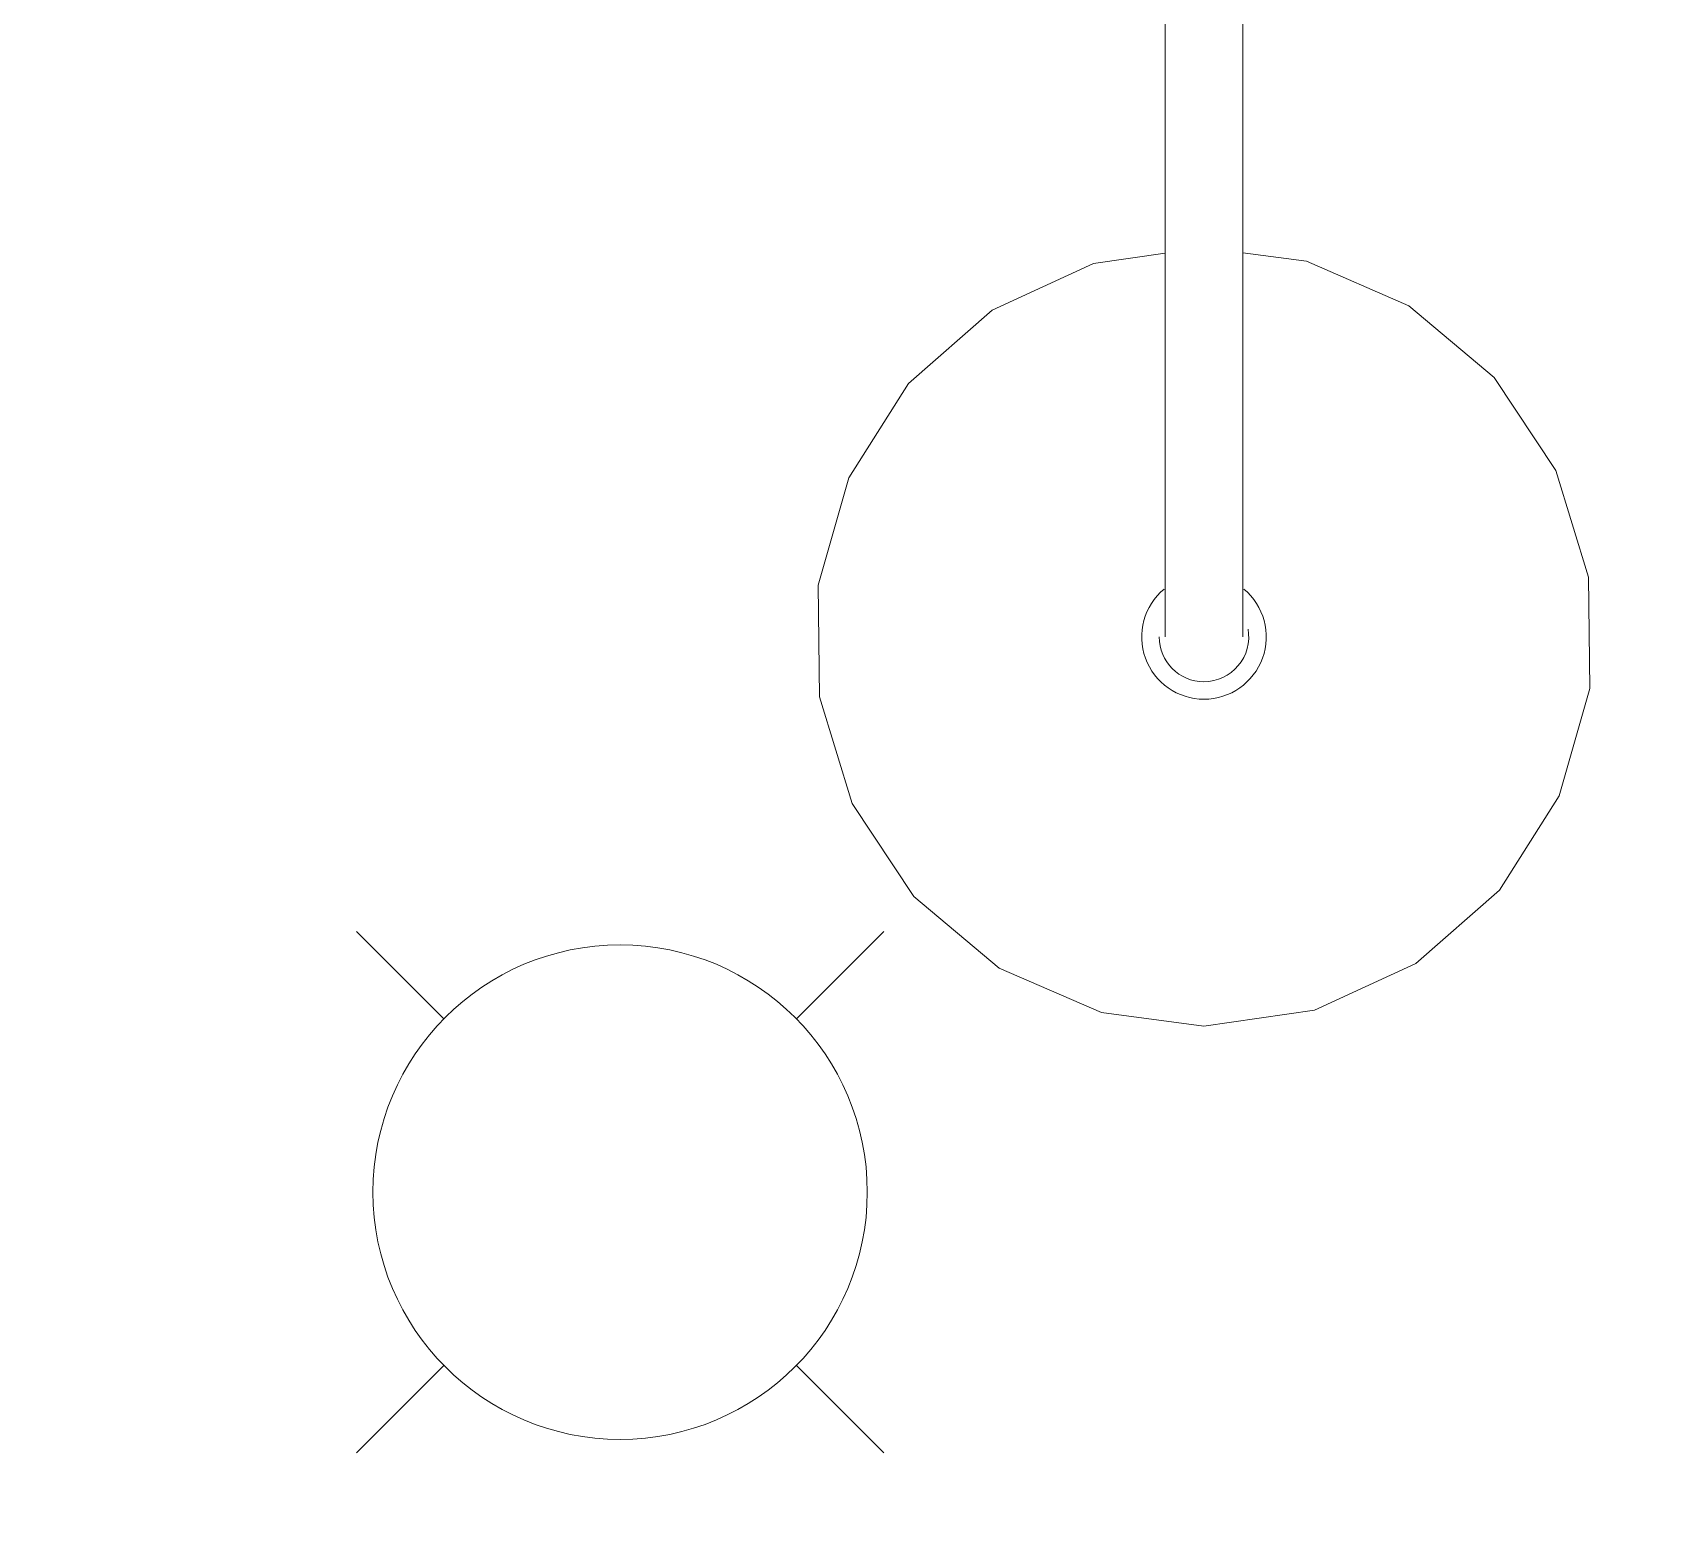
# Model space of a CAD drawing. Header units: millimetres. Extents: x -46592 to 140440, y -36427 to 76663.
# Drawn here: x 42200 to 42616.3, y 52505.2 to 52884.3 of the extents above; entities that cross this region are included whole.
import ezdxf

# ---------------------------------------------------------------- set-up
doc = ezdxf.new("R2010")
doc.units = ezdxf.units.MM
doc.linetypes.add('Pistekatko 3_2_mm', pattern=[350, 150, -100, 0, -100])
doc.layers.add('AR-C_APUVIIVA-1', color=1, linetype='Pistekatko 3_2_mm', lineweight=18)
doc.layers.add('AR21_PUTKIOSA', color=6, linetype='Continuous', lineweight=18)

# ---------------------------------------------------------------- blocks, each defined once
blk = doc.blocks.new('Shower_columns_15486 - Suihku-V80-04 2_ krs')
at = {"layer": 'AR21_PUTKIOSA'}
for p, q in [((-10, -108), (-10, -408)), ((10, -408), (10, -108))]:
    blk.add_line(p, q, dxfattribs=at)
at = {"layer": 'AR21_PUTKIOSA', "flags": 128}
for points in [[(-9.94, -359.44), (-28.36, -362.1), (-54.39, -374.08), (-75.95, -392.95), (-91.28, -417.16), (-99.11, -444.72), (-98.81, -473.37), (-90.4, -500.76), (-74.56, -524.64), (-52.61, -543.04), (-26.33, -554.47), (0, -558)], [(0, -558), (28.36, -553.9), (54.39, -541.92), (75.95, -523.05), (91.28, -498.84), (99.11, -471.28), (98.81, -442.63), (90.4, -415.24), (74.56, -391.36), (52.61, -372.96), (26.33, -361.53), (10, -359.34)], [(-10, -408), (-10, -427.77), (-10, -444.32), (-10, -454.95), (-10, -458)], [(10, -458), (10, -453.92), (10, -442.36), (10, -425.19), (10, -408)]]:
    blk.add_lwpolyline(points, dxfattribs=at)
at = {"layer": 'AR21_PUTKIOSA'}
for radius, start, end in [(16, 129.7748, 270), (16, 270, 50.2252), (11.5, 270, 10.1133), (11.5, 180, 270)]:
    blk.add_arc((0, -458), radius, start, end, dxfattribs=at)
blk = doc.blocks.new('Lattiakaivo 3D_ näkyy pohjissa altaiden päällä - Lattiakaivo 3D_ näkyy pohjissa altaiden päällä-1650279-04 2_ krs')
at = {"layer": 'AR21_PUTKIOSA'}
for p, q in [((-44.5, 45.3), (-66.95, 67.75)), ((44.5, 45.3), (66.95, 67.75)), ((-44.5, -45.3), (-66.95, -67.75)), ((44.5, -45.3), (66.95, -67.75))]:
    blk.add_line(p, q, dxfattribs=at)
blk.add_circle((0, 0), 63.5, dxfattribs=at)

msp = doc.modelspace()

# ---------------------------------------------------------------- linework, layer by layer
at = {"layer": 'AR-C_APUVIIVA-1'}
for start, end in [(90, 207.36583), (248.25387, 62.11928)]:
    msp.add_arc((42292.93, 52530.01), 650, start, end, dxfattribs=at)

# ---------------------------------------------------------------- block references
at = {"layer": 'AR21_PUTKIOSA'}
msp.add_blockref('Shower_columns_15486 - Suihku-V80-04 2_ krs', (42501.03, 53187.07), dxfattribs=at)
at = {"layer": 'AR21_PUTKIOSA', "rotation": 89.99999999998647}
msp.add_blockref('Lattiakaivo 3D_ näkyy pohjissa altaiden päällä - Lattiakaivo 3D_ näkyy pohjissa altaiden päällä-1650279-04 2_ krs', (42351.03, 52586.47), dxfattribs=at)

doc.saveas('drawing.dxf')
